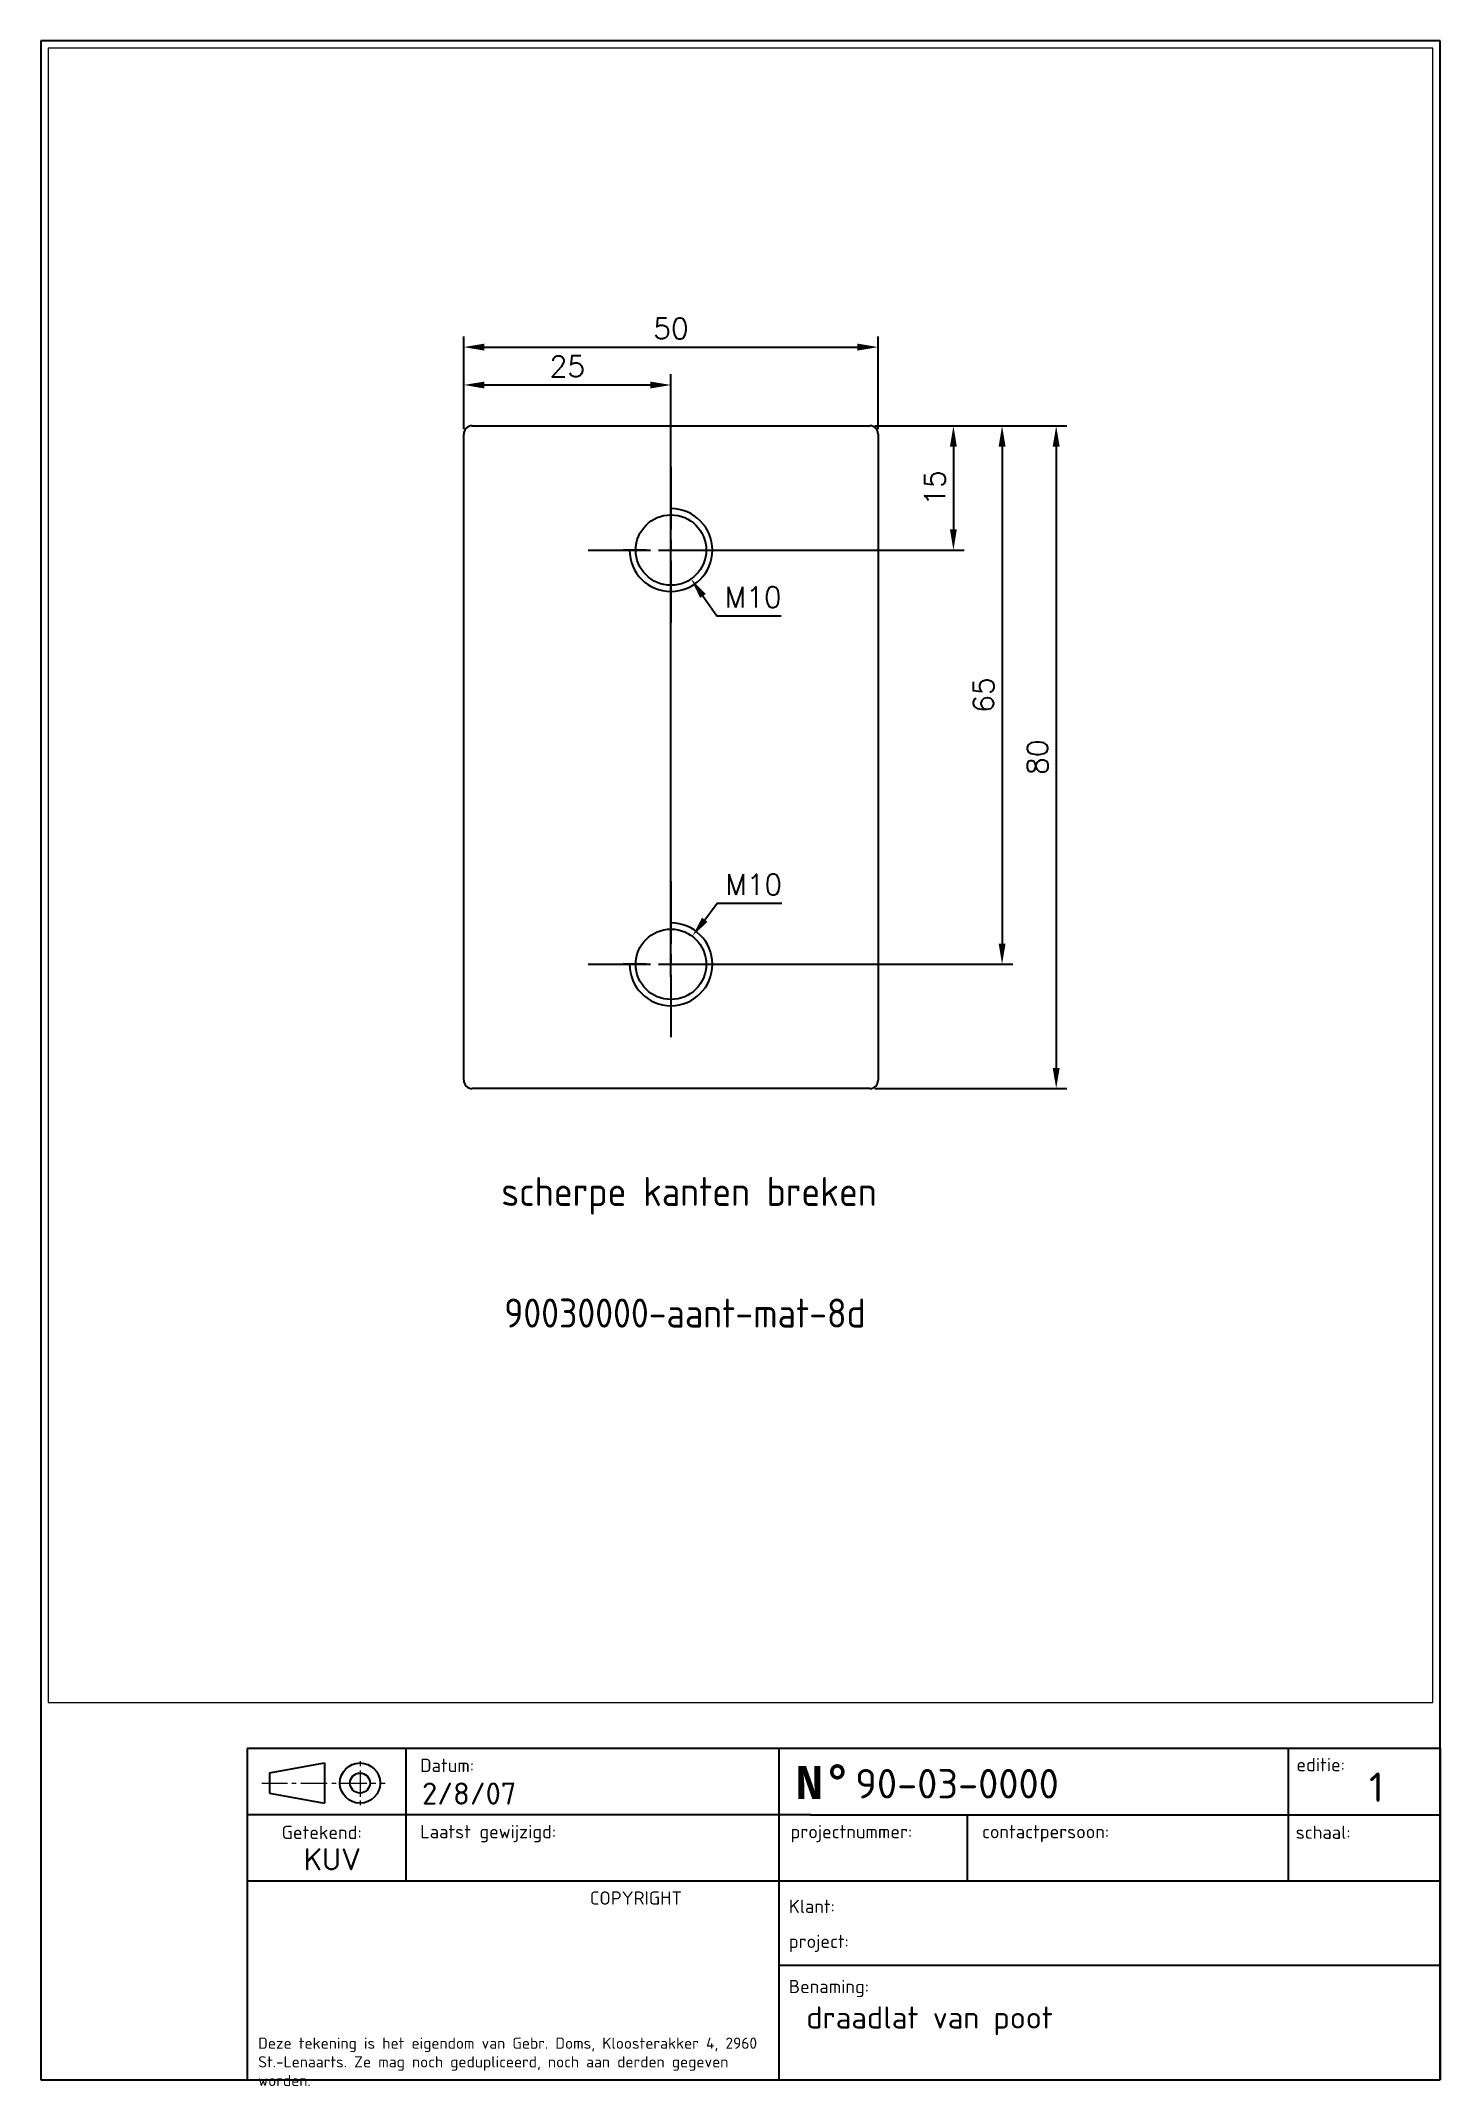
# Paper-space layout 'A4 Ver' of a CAD drawing. Extents: x 549 to 739, y -3 to 275.
# The model-space entities are those that its viewports show. They can reach past a viewport. Long polylines and large blocks are cut down to what shows.
import ezdxf
from ezdxf.enums import TextEntityAlignment as Align

# ---------------------------------------------------------------- set-up
doc = ezdxf.new("R2010")
doc.units = 0
doc.header["$LTSCALE"] = 0.5
doc.linetypes.add('Aslijn', pattern=[28.575, 19.05, -3.175, 3.175, -3.175])
doc.layers.get('0').update_dxf_attribs({"linetype": 'CONTINUOUS'})
doc.layers.get('DEFPOINTS').update_dxf_attribs({"linetype": 'CONTINUOUS'})
for name, color, linetype in [('50VOL', 13, 'CONTINUOUS'), ('70VOL', 5, 'CONTINUOUS'), ('7A', 4, 'Aslijn'), ('BRANDLIJN', 93, 'CONTINUOUS')]:
    doc.layers.add(name, color=color, linetype=linetype)
doc.layers.add('View', color=9, linetype='CONTINUOUS', plot=False)
doc.styles.add('ISOCPEUR', font='isocpeur.ttf')
doc.styles.add('ROMAND', font='', dxfattribs={"height": 2})
doc.styles.add('ROMANS', font='romans.shx')
doc.styles.get("Standard").update_dxf_attribs({"font": 'isocp.shx'})
doc.styles.get('ROMAND').set_extended_font_data('romand.shx')
doc.dimstyles.new('1_OP_01$0', dxfattribs={"dimtxt": 2.5, "dimasz": 2.5, "dimexe": 1.3, "dimexo": 0.6, "dimgap": 1, "dimtad": 1, "dimdec": 1, "dimdsep": 46, "dimtxsty": 'ROMANS', "dimcen": 2.5, "dimclrd": 150, "dimclre": 150, "dimclrt": 5, "dimadec": 0, "dimazin": 0, "dimtfac": 1, "dimtdec": 1, "dimtmove": 0, "dimatfit": 3, "dimfxl": 0, "dimtolj": 1, "dimtzin": 0, "dimarcsym": 0})
doc.dimstyles.new('1_OP_01$3', dxfattribs={"dimtxt": 2.5, "dimasz": 2.5, "dimexe": 1.3, "dimexo": 0.6, "dimgap": 1, "dimtad": 1, "dimtoh": 1, "dimdec": 1, "dimdsep": 46, "dimtxsty": 'ROMANS', "dimcen": -1.5, "dimclrd": 150, "dimclre": 150, "dimclrt": 5, "dimadec": 0, "dimazin": 0, "dimtfac": 1, "dimtdec": 1, "dimtofl": 0, "dimtmove": 0, "dimatfit": 0, "dimfxl": 0, "dimtolj": 1, "dimtzin": 0, "dimarcsym": 0})

# ---------------------------------------------------------------- blocks, each defined once
blk = doc.blocks.new('ISO_A4')
for p, q in [((200, 287), (10, 287)), ((10, 287), (10, 10)), ((200, 10), (200, 287)), ((10, 10), (200, 10))]:
    blk.add_line(p, q)
blk = doc.blocks.new('titelhoek1')
for p, q in [((162.06, 45), (0.06, 45)), ((0.06, 45), (0.06, 0)), ((21.62, 45), (21.62, 36)), ((72.32, 0), (72.32, 45)), ((141.44, 45), (141.44, 36)), ((162.06, 45), (162.06, 0)), ((3.12, 41.69), (10.59, 43.05)), ((3.12, 41.69), (3.12, 38.96)), ((10.59, 43.05), (10.59, 37.59)), ((3.12, 38.96), (10.59, 37.59)), ((76.56, 36), (0.06, 36)), ((21.62, 36), (21.62, 27)), ((76.56, 36), (162.06, 36)), ((97.85, 36), (97.85, 27)), ((141.44, 36), (141.44, 27)), ((162.06, 27), (0.06, 27)), ((72.32, 15.59), (162.06, 15.59)), ((0.06, 0), (162.06, 0))]:
    blk.add_line(p, q)
at = {"lineweight": 9}
for p, q in [((15.39, 43.28), (15.39, 42.63)), ((15.39, 42.04), (15.39, 38.45)), ((2.04, 40.32), (5.55, 40.32)), ((6.12, 40.32), (6.72, 40.32)), ((7.37, 40.32), (10.93, 40.32)), ((11.55, 40.32), (12.15, 40.32)), ((12.78, 40.32), (16.31, 40.32)), ((16.96, 40.32), (17.53, 40.32)), ((18.15, 40.32), (18.81, 40.32)), ((15.39, 37.93), (15.39, 37.3))]:
    blk.add_line(p, q, dxfattribs=at)
for radius in [2.73, 1.36]:
    blk.add_circle((15.39, 40.32), radius)
at = {"style": 'ISOCPEUR'}
for s, p in [('Datum:', (23.56, 41.82)), ('editie:', (142.55, 41.92)), ('Getekend:', (4.75, 32.72)), ('Laatst gewijzigd:', (23.56, 32.82)), ('projectnummer:', (73.85, 32.82)), ('contactpersoon:', (99.86, 32.82)), ('schaal:', (142.46, 32.74)), ('COPYRIGHT ', (46.6, 23.8)), ('Klant:', (73.62, 22.67)), ('project:', (73.62, 17.91)), ('Benaming:', (73.62, 11.78))]:
    blk.add_text(s, height=1.8, dxfattribs=at).set_placement(p)
at = {"insert": (74.49, 42.64), "char_height": 4.5, "width": 5, "attachment_point": 1, "style": 'ROMAND'}
blk.add_mtext('{\\fMonospac821 BT|b1|i0|c0|p49;N°}', dxfattribs=at)
at = {"lineweight": 9, "insert": (1.56, 5.74), "char_height": 1.52, "width": 71.22, "attachment_point": 1, "style": 'ISOCPEUR'}
blk.add_mtext('Deze tekening is het eigendom van Gebr. Doms, Kloosterakker 4, 2960 St.-Lenaarts. Ze mag noch gedupliceerd, noch aan derden gegeven worden.', dxfattribs=at)
at = {"style": 'ISOCPEUR'}
for tag, height, p in [('TEKENINGNR', 4, (82.64, 37.03)), ('CREATING_DATE', 3, (23.82, 36.49)), ('MODIFICATION_TIME', 3, (23.82, 27.49)), ('PROJECTNR', 3, (73.74, 27.6)), ('CONTACTPERSOON', 3, (99.76, 27.6)), ('KLANTNAAM', 3, (82.92, 21.47)), ('PROJECTOMSCHRIJVING:', 3, (82.92, 16.68))]:
    blk.add_attdef(tag, text='', height=height, dxfattribs=at).set_placement(p, align=Align.BOTTOM_LEFT)
for tag, height, p in [('VERSIE', 4, (153.41, 36.56)), ('MADE_BY', 3, (11.64, 27.56)), ('SCHAAL', 3, (153.27, 27.56))]:
    blk.add_attdef(tag, text='', height=height, dxfattribs=at).set_placement(p, align=Align.BOTTOM_CENTER)
for tag, p in [('BENAMING1', (75.99, 6.97)), ('BENAMING2', (75.99, 2.97))]:
    blk.add_attdef(tag, p, '', height=3, dxfattribs=at)
blk = doc.blocks.new('MA10')
blk.add_circle((0, 0), 4.25)
at = {"color": 3}
blk.add_arc((0, 0), 5, 180, 90, dxfattribs=at)
at = {"layer": '7A'}
for p, q in [((0, 10), (0, -10)), ((-10, 0), (10, 0))]:
    blk.add_line(p, q, dxfattribs=at)
blk = doc.blocks.new('*D2')
at = {"layer": '70VOL', "color": 150, "lineweight": -2}
for p, q in [((2755.58, 154.52), (2755.58, 165.72)), ((2805.58, 154.52), (2805.58, 165.72)), ((2758.08, 164.42), (2803.08, 164.42))]:
    blk.add_line(p, q, dxfattribs=at)
at = {"layer": '70VOL', "color": 150}
for points in [[(2758.08, 164.84), (2758.08, 164), (2755.58, 164.42)], [(2803.08, 164.84), (2803.08, 164), (2805.58, 164.42)]]:
    blk.add_solid(points, dxfattribs=at)
at = {"layer": 'DEFPOINTS', "color": 0}
for p in [(2805.58, 164.42), (2755.58, 153.92), (2805.58, 153.92)]:
    blk.add_point(p, dxfattribs=at)
at = {"layer": '70VOL', "color": 5, "insert": (2780.58, 166.67), "char_height": 2.5, "attachment_point": 5, "style": 'ROMANS'}
blk.add_mtext('\\A1;50', dxfattribs=at)
blk = doc.blocks.new('*D3')
at = {"layer": '70VOL', "color": 150, "lineweight": -2}
for p, q in [((2755.58, 154.52), (2755.58, 161.15)), ((2780.58, 90.52), (2780.58, 161.15)), ((2758.08, 159.85), (2778.08, 159.85))]:
    blk.add_line(p, q, dxfattribs=at)
at = {"layer": '70VOL', "color": 150}
for points in [[(2758.08, 160.26), (2758.08, 159.43), (2755.58, 159.85)], [(2778.08, 160.26), (2778.08, 159.43), (2780.58, 159.85)]]:
    blk.add_solid(points, dxfattribs=at)
at = {"layer": 'DEFPOINTS', "color": 0}
for p in [(2780.58, 159.85), (2755.58, 153.92), (2780.58, 89.92)]:
    blk.add_point(p, dxfattribs=at)
at = {"layer": '70VOL', "color": 5, "insert": (2768.08, 162.1), "char_height": 2.5, "attachment_point": 5, "style": 'ROMANS'}
blk.add_mtext('\\A1;25', dxfattribs=at)
blk = doc.blocks.new('*D4')
at = {"layer": '70VOL', "color": 150, "lineweight": -2}
for p, q in [((2805.18, 154.92), (2815.96, 154.92)), ((2814.66, 152.42), (2814.66, 142.42)), ((2781.18, 139.92), (2815.96, 139.92))]:
    blk.add_line(p, q, dxfattribs=at)
at = {"layer": '70VOL', "color": 150}
for points in [[(2814.24, 152.42), (2815.07, 152.42), (2814.66, 154.92)], [(2814.24, 142.42), (2815.07, 142.42), (2814.66, 139.92)]]:
    blk.add_solid(points, dxfattribs=at)
at = {"layer": 'DEFPOINTS', "color": 0}
for p in [(2804.58, 154.92), (2780.58, 139.92), (2814.66, 139.92)]:
    blk.add_point(p, dxfattribs=at)
at = {"layer": '70VOL', "color": 5, "insert": (2812.41, 147.42), "char_height": 2.5, "attachment_point": 5, "rotation": 90, "style": 'ROMANS'}
blk.add_mtext('\\A1;15', dxfattribs=at)
blk = doc.blocks.new('*D5')
at = {"layer": '70VOL', "color": 150, "lineweight": -2}
for p, q in [((2805.18, 154.92), (2821.83, 154.92)), ((2820.53, 152.42), (2820.53, 92.42)), ((2781.18, 89.92), (2821.83, 89.92))]:
    blk.add_line(p, q, dxfattribs=at)
at = {"layer": '70VOL', "color": 150}
for points in [[(2820.12, 152.42), (2820.95, 152.42), (2820.53, 154.92)], [(2820.12, 92.42), (2820.95, 92.42), (2820.53, 89.92)]]:
    blk.add_solid(points, dxfattribs=at)
at = {"layer": 'DEFPOINTS', "color": 0}
for p in [(2804.58, 154.92), (2780.58, 89.92), (2820.53, 89.92)]:
    blk.add_point(p, dxfattribs=at)
at = {"layer": '70VOL', "color": 5, "insert": (2818.28, 122.42), "char_height": 2.5, "attachment_point": 5, "rotation": 90, "style": 'ROMANS'}
blk.add_mtext('\\A1;65', dxfattribs=at)
blk = doc.blocks.new('*D6')
at = {"layer": '70VOL', "color": 150, "lineweight": -2}
for p, q in [((2805.18, 154.92), (2828.36, 154.92)), ((2827.06, 152.42), (2827.06, 77.42)), ((2805.18, 74.92), (2828.36, 74.92))]:
    blk.add_line(p, q, dxfattribs=at)
at = {"layer": '70VOL', "color": 150}
for points in [[(2826.64, 152.42), (2827.48, 152.42), (2827.06, 154.92)], [(2826.64, 77.42), (2827.48, 77.42), (2827.06, 74.92)]]:
    blk.add_solid(points, dxfattribs=at)
at = {"layer": 'DEFPOINTS', "color": 0}
for p in [(2804.58, 154.92), (2804.58, 74.92), (2827.06, 74.92)]:
    blk.add_point(p, dxfattribs=at)
at = {"layer": '70VOL', "color": 5, "insert": (2824.81, 114.92), "char_height": 2.5, "attachment_point": 5, "rotation": 90, "style": 'ROMANS'}
blk.add_mtext('\\A1;80', dxfattribs=at)
blk = doc.blocks.new('*D7')
at = {"layer": '70VOL', "color": 150, "lineweight": -2}
for p, q in [((2780.58, 142.92), (2780.58, 145.67)), ((2780.58, 138.42), (2780.58, 141.42)), ((2777.58, 139.92), (2774.83, 139.92)), ((2779.08, 139.92), (2782.08, 139.92)), ((2783.58, 139.92), (2786.33, 139.92)), ((2780.58, 136.92), (2780.58, 134.17)), ((2784.44, 134.38), (2786.11, 131.98)), ((2786.11, 131.98), (2793.89, 131.98))]:
    blk.add_line(p, q, dxfattribs=at)
at = {"layer": '70VOL', "color": 150}
blk.add_solid([(2784.78, 134.62), (2784.09, 134.14), (2783.01, 136.43)], dxfattribs=at)
at = {"layer": 'DEFPOINTS', "color": 0}
for p in [(2778.16, 143.41), (2783.01, 136.43)]:
    blk.add_point(p, dxfattribs=at)
at = {"layer": '70VOL', "color": 5, "insert": (2790.5, 134.23), "char_height": 2.5, "attachment_point": 5, "style": 'ROMANS'}
blk.add_mtext('\\A1;M10', dxfattribs=at)
blk = doc.blocks.new('*D8')
at = {"layer": '70VOL', "color": 150, "lineweight": -2}
for p, q in [((2784.66, 95.3), (2786.17, 97.29)), ((2786.17, 97.29), (2793.96, 97.29)), ((2780.58, 92.92), (2780.58, 95.67)), ((2780.58, 88.42), (2780.58, 91.42)), ((2777.58, 89.92), (2774.83, 89.92)), ((2779.08, 89.92), (2782.08, 89.92)), ((2783.58, 89.92), (2786.33, 89.92)), ((2780.58, 86.92), (2780.58, 84.17))]:
    blk.add_line(p, q, dxfattribs=at)
at = {"layer": '70VOL', "color": 150}
blk.add_solid([(2784.33, 95.55), (2784.99, 95.05), (2783.15, 93.31)], dxfattribs=at)
at = {"layer": 'DEFPOINTS', "color": 0}
for p in [(2783.15, 93.31), (2778.01, 86.54)]:
    blk.add_point(p, dxfattribs=at)
at = {"layer": '70VOL', "color": 5, "insert": (2790.56, 99.54), "char_height": 2.5, "attachment_point": 5, "style": 'ROMANS'}
blk.add_mtext('\\A1;M10', dxfattribs=at)

msp = doc.modelspace()

# ---------------------------------------------------------------- linework, layer by layer
at = {"layer": '50VOL'}
for p, q in [((2755.58, 75.92), (2755.58, 153.92)), ((2756.58, 154.92), (2804.58, 154.92)), ((2805.58, 153.92), (2805.58, 75.92)), ((2804.58, 74.92), (2756.58, 74.92))]:
    msp.add_line(p, q, dxfattribs=at)
for centre, start, end in [((2756.58, 153.92), 90, 180), ((2804.58, 153.92), 0, 90), ((2756.58, 75.92), 180, 270), ((2804.58, 75.92), 270, 0)]:
    msp.add_arc(centre, 1, start, end, dxfattribs=at)

# ---------------------------------------------------------------- block references
for p in [(2780.58, 139.92), (2780.58, 89.92)]:
    msp.add_blockref('MA10', p, dxfattribs=at)

# ---------------------------------------------------------------- texts
at = {"layer": '70VOL'}
msp.add_text('scherpe kanten breken', height=3.5, dxfattribs=at).set_placement((2760.11, 60.75))
at = {"layer": 'BRANDLIJN', "ltscale": 0.05}
msp.add_text('90030000-aant-mat-8d', height=3.5, dxfattribs=at).set_placement((2760.45, 46.07, 5.4))

# ---------------------------------------------------------------- dimensions: what is measured, and where the dimension line sits
at = {"layer": '70VOL'}
for base, p2, picture, middle in [((2805.58, 164.42), (2805.58, 153.92), '*D2', (2780.58, 166.67)), ((2780.58, 159.85), (2780.58, 89.92), '*D3', (2768.08, 162.1))]:
    dim = msp.add_linear_dim(base=base, p1=(2755.58, 153.92), p2=p2, dimstyle='1_OP_01$0', dxfattribs=at)
    dim.commit()
    dim.dimension.update_dxf_attribs({"geometry": picture, "text_midpoint": middle})
for base, p2, picture, middle in [((2814.66, 139.92), (2780.58, 139.92), '*D4', (2812.41, 147.42)), ((2820.53, 89.92), (2780.58, 89.92), '*D5', (2818.28, 122.42)), ((2827.06, 74.92), (2804.58, 74.92), '*D6', (2824.81, 114.92))]:
    dim = msp.add_linear_dim(base=base, p1=(2804.58, 154.92), p2=p2, angle=90, dimstyle='1_OP_01$0', dxfattribs=at)
    dim.commit()
    dim.dimension.update_dxf_attribs({"geometry": picture, "text_midpoint": middle})
for p1, p2, picture, middle in [((2778.16, 143.41), (2783.01, 136.43), '*D7', (2790.5, 131.98)), ((2778.01, 86.54), (2783.15, 93.31), '*D8', (2790.56, 97.29))]:
    dim = msp.add_diameter_dim_2p(p1=p1, p2=p2, text='M10', dimstyle='1_OP_01$3', dxfattribs=at)
    dim.commit()
    dim.dimension.update_dxf_attribs({"geometry": picture, "text_midpoint": middle, "dimtype": 163})

psp = doc.layouts.new('A4 Ver')

# ---------------------------------------------------------------- block references
at = {"lineweight": 0}
psp.add_blockref('ISO_A4', (539.43, -11.91), dxfattribs=at)
psp.add_blockref('titelhoek1', (577.37, -1.91)).add_auto_attribs({'TEKENINGNR': '90-03-0000', 'BENAMING1': 'draadlat van poot', 'CREATING_DATE': '2/8/07', 'MADE_BY': 'KUV', 'VERSIE': '1'})

# ---------------------------------------------------------------- viewports
at = {"layer": 'View'}
psp.add_viewport(center=(644.43, 161.73), size=(188, 224.722), view_center_point=(2788.97, 100.66), view_height=199.672, dxfattribs=at)

doc.saveas('drawing.dxf')
